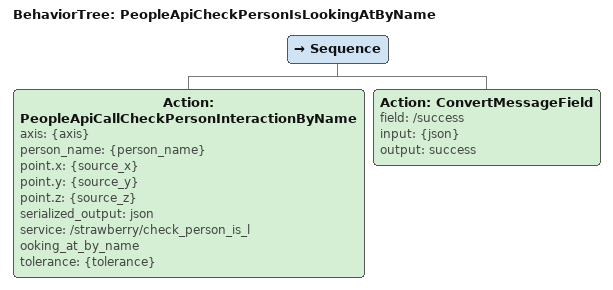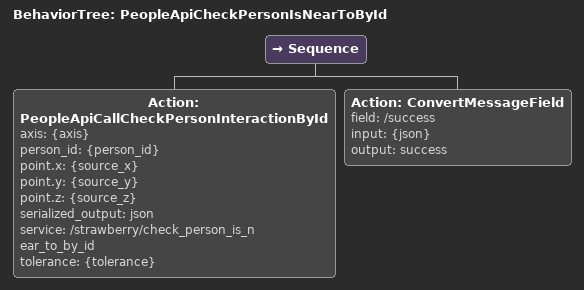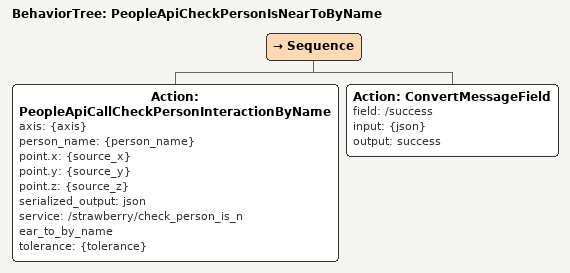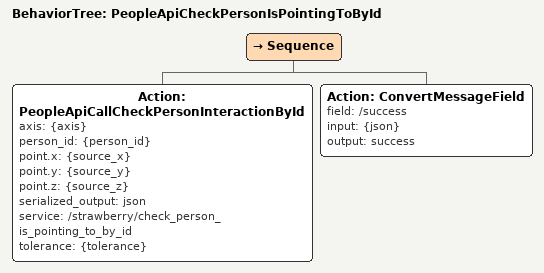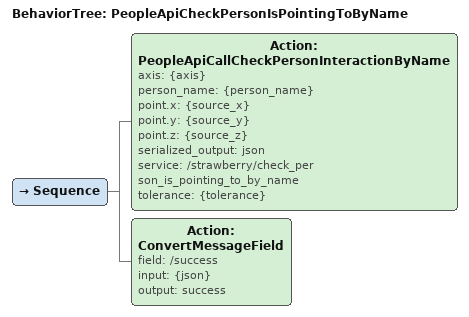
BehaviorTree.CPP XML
<BehaviorTree ID="PeopleApiCheckPersonIsLookingAtByName">
    <Sequence>
        <Action ID="PeopleApiCallCheckPersonInteractionByName" axis="{axis}" person_name="{person_name}" point.x="{source_x}" point.y="{source_y}" point.z="{source_z}" serialized_output="json" service="/strawberry/check_person_is_looking_at_by_name" tolerance="{tolerance}"/>
        <Action ID="ConvertMessageField" field="/success" input="{json}" output="success"/>
    </Sequence>
</BehaviorTree>

<BehaviorTree ID="PeopleApiCheckPersonIsNearToById">
    <Sequence>
        <Action ID="PeopleApiCallCheckPersonInteractionById" axis="{axis}" person_id="{person_id}" point.x="{source_x}" point.y="{source_y}" point.z="{source_z}" serialized_output="json" service="/strawberry/check_person_is_near_to_by_id" tolerance="{tolerance}"/>
        <Action ID="ConvertMessageField" field="/success" input="{json}" output="success"/>
    </Sequence>
</BehaviorTree>

<BehaviorTree ID="PeopleApiCheckPersonIsNearToByName">
    <Sequence>
        <Action ID="PeopleApiCallCheckPersonInteractionByName" axis="{axis}" person_name="{person_name}" point.x="{source_x}" point.y="{source_y}" point.z="{source_z}" serialized_output="json" service="/strawberry/check_person_is_near_to_by_name" tolerance="{tolerance}"/>
        <Action ID="ConvertMessageField" field="/success" input="{json}" output="success"/>
    </Sequence>
</BehaviorTree>

<BehaviorTree ID="PeopleApiCheckPersonIsPointingToById">
    <Sequence>
        <Action ID="PeopleApiCallCheckPersonInteractionById" axis="{axis}" person_id="{person_id}" point.x="{source_x}" point.y="{source_y}" point.z="{source_z}" serialized_output="json" service="/strawberry/check_person_is_pointing_to_by_id" tolerance="{tolerance}"/>
        <Action ID="ConvertMessageField" field="/success" input="{json}" output="success"/>
    </Sequence>
</BehaviorTree>

<BehaviorTree ID="PeopleApiCheckPersonIsPointingToByName">
    <Sequence>
        <Action ID="PeopleApiCallCheckPersonInteractionByName" axis="{axis}" person_name="{person_name}" point.x="{source_x}" point.y="{source_y}" point.z="{source_z}" serialized_output="json" service="/strawberry/check_person_is_pointing_to_by_name" tolerance="{tolerance}"/>
        <Action ID="ConvertMessageField" field="/success" input="{json}" output="success"/>
    </Sequence>
</BehaviorTree>
